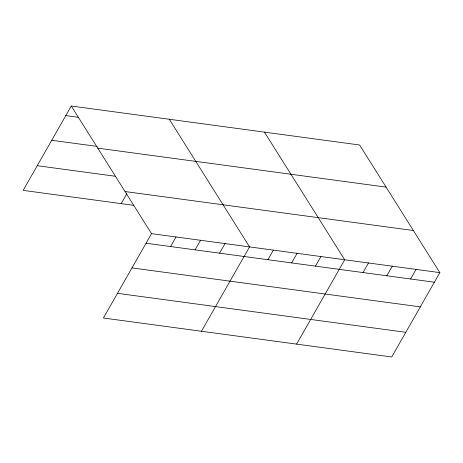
<?xml version="1.0" encoding="UTF-8"?>
<svg xmlns="http://www.w3.org/2000/svg" width="463" height="463" viewBox="0 0 463 463"><rect width="100%" height="100%" fill="white"/><g stroke="black" fill="none" stroke-linecap="round" stroke-linejoin="round"><path stroke-width="0.69" d="M71.267 106.021L151.528 233.653L103.411 318.006L391.733 356.979L439.85 272.62L359.589 144.994L71.267 106.021L23.15 190.38L133.772 205.329M121.179 203.627L126.81 193.76M170.569 246.547L176.033 236.963M195.079 249.858L200.543 240.28M219.584 253.168L225.047 243.59M201.44 331.259L249.557 246.901L169.296 119.275M267.88 259.697L273.344 250.118M291.667 262.915L297.13 253.33M315.453 266.127L320.917 256.548M296.586 344.119L344.704 259.76L264.442 132.134M363.027 272.557L368.49 262.978M386.813 275.774L392.277 266.19M410.6 278.986L416.063 269.408M65.798 115.605L78.403 117.307M51.729 140.277L97.242 146.43M97.751 148.143L386.073 187.11M37.225 165.702L115.646 176.305M125.039 191.537L413.361 230.505M151.528 233.653L439.85 272.62M146.065 243.231L434.387 282.204M131.99 267.909L420.311 306.876M117.486 293.334L405.808 332.301"/></g></svg>
